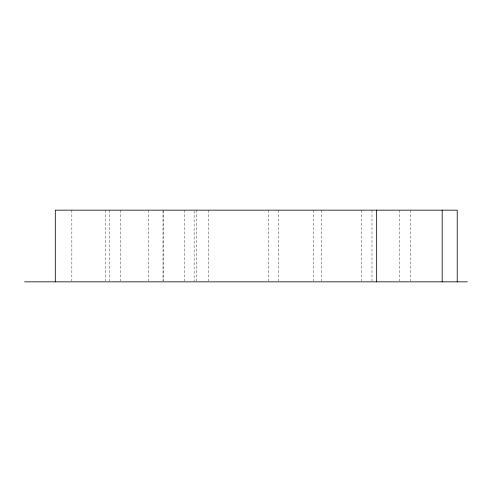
<?xml version="1.0" encoding="UTF-8"?>
<svg xmlns="http://www.w3.org/2000/svg" width="492" height="492" viewBox="0 0 492 492"><rect width="100%" height="100%" fill="white"/><g stroke="black" fill="none" stroke-linecap="round" stroke-linejoin="round"><path stroke-width="0.37" stroke-dasharray="2.46 1.84" d="M410.217 210.158L410.217 281.08M399.375 210.158L399.375 281.08M371.983 210.158L371.983 281.08M361.485 210.158L361.485 281.08M321.571 210.158L321.571 281.08M313.226 210.158L313.226 281.08M278.804 210.158L278.804 281.08M268.718 210.158L268.718 281.08M208.534 210.158L208.534 281.08M196.523 210.158L196.523 281.08M194.125 210.92L194.125 281.08M184.266 210.158L184.266 281.08M163.166 210.158L163.166 281.08M163.018 210.92L163.018 281.08M148.215 210.158L148.215 281.08M120.798 210.158L120.798 281.08M109.833 210.158L109.833 281.08M105.251 210.158L105.251 281.08M71.85 210.158L71.85 281.08"/><path stroke-width="0.74" d="M24.6 281.842L467.4 281.842M457.222 281.842L457.222 210.158L55.307 210.158L55.307 281.842M442.179 210.158L442.179 281.842M376.657 210.158L376.657 281.842"/></g></svg>
